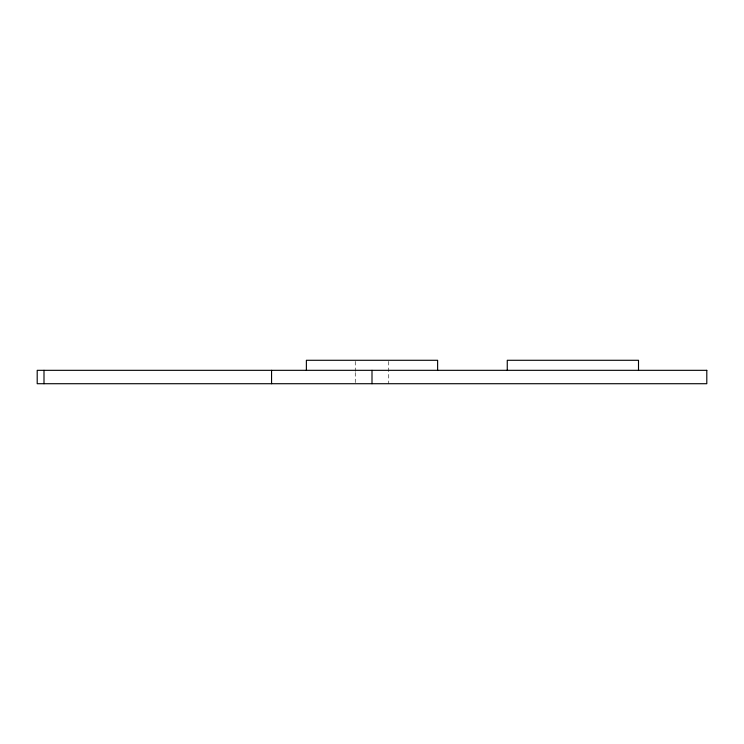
<?xml version="1.0" encoding="UTF-8"?>
<svg xmlns="http://www.w3.org/2000/svg" width="744" height="744" viewBox="0 0 744 744"><rect width="100%" height="100%" fill="white"/><g stroke="black" fill="none" stroke-linecap="round" stroke-linejoin="round"><path stroke-width="0.56" stroke-dasharray="3.72 2.79" d="M388.74 361.398L388.74 383.718M355.26 361.398L355.26 371.442M355.26 372.558L355.26 382.602"/><path stroke-width="1.12" d="M638.501 370.326L638.501 360.282L507.259 360.282L507.259 370.326M437.621 370.326L437.621 360.282L306.379 360.282L306.379 370.326M372 370.326L372 383.718M271.56 370.326L271.56 383.718M43.998 370.326L43.998 383.718M706.8 370.326L37.2 370.326L37.2 383.718L706.8 383.718L706.8 370.326"/></g></svg>
